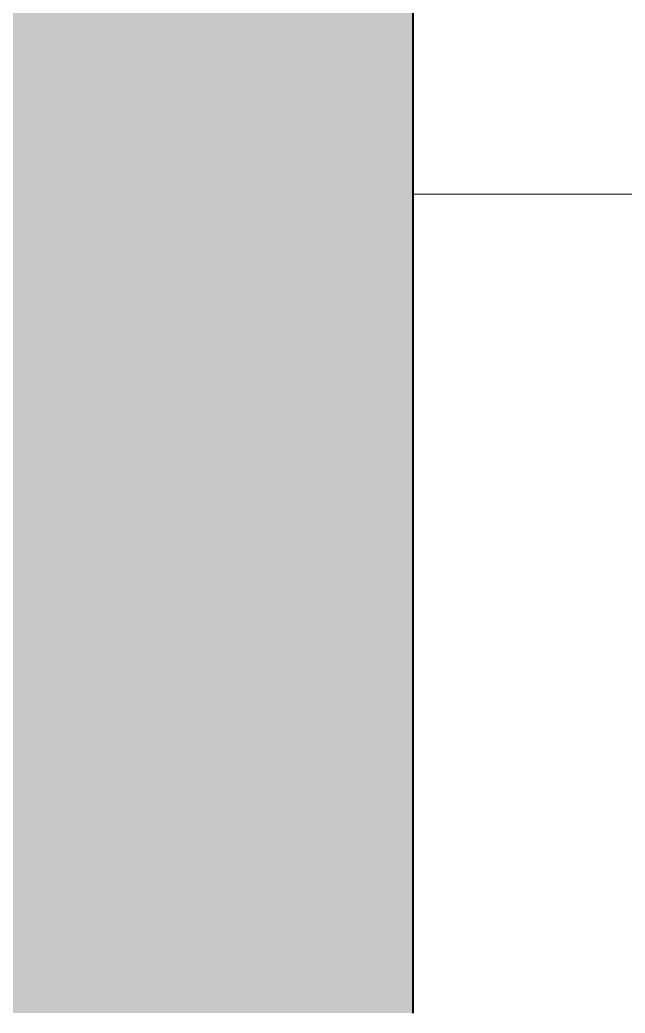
# Model space of a CAD drawing. Header units: millimetres. Extents: x 69529 to 85301, y 41669 to 59279.
# Drawn here: x 75484 to 75831, y 46689 to 47259 of the extents above; entities that cross this region are included whole.
import ezdxf

# ---------------------------------------------------------------- set-up
doc = ezdxf.new("R2010")
doc.units = ezdxf.units.MM
doc.linetypes.add('( Hidden )', pattern=[0.375, 0.25, -0.125])
doc.layers.add('-CG-P-DIM', color=7, linetype='Continuous')
doc.layers.add('DA_BUILDING LINE', color=7, linetype='Continuous', lineweight=9, true_color=0xc2db0000)
doc.layers.add('DA_CHAJJA', color=44, linetype='Continuous', lineweight=0)
doc.layers.add('DA_COLUMN', color=40, linetype='Continuous', lineweight=40)

msp = doc.modelspace()

# ---------------------------------------------------------------- hatches: boundary and pattern name
at = {"layer": '-CG-P-DIM', "true_color": 0x636466}
h = msp.add_hatch(color=251, dxfattribs=at)
h.dxf.hatch_style = 1
h.paths.add_polyline_path([(75709.22813, 43638.9767), (75709.22813, 42568.9767), (72879.22813, 42568.9767), (72879.22813, 42798.9767), (75479.22813, 42798.9767), (75479.22813, 43638.9767)])
h.paths.add_polyline_path([(75479.22813, 46088.9767), (75709.22813, 46088.9767), (75709.22813, 44238.9767), (75479.22813, 44238.9767), (75479.22813, 45078.9767), (72879.22813, 45078.9767), (72879.22813, 45308.9767), (75479.22813, 45308.9767)])
h.paths.add_polyline_path([(75479.22813, 46688.9767), (75479.22813, 47528.9767), (72879.22813, 47528.9767), (72879.22813, 47758.9767), (75709.22813, 47758.9767), (75709.22813, 46688.9767)])

# ---------------------------------------------------------------- linework, layer by layer
at = {"layer": 'DA_BUILDING LINE', "linetype": '( Hidden )', "ltscale": 500}
msp.add_line((75709.22813, 47608.9767), (75709.22813, 42568.9767), dxfattribs=at)
at = {"layer": 'DA_CHAJJA'}
msp.add_line((77114.22813, 47158.9767), (75709.22813, 47158.9767), dxfattribs=at)
at = {"layer": 'DA_COLUMN'}
msp.add_line((75709.22813, 47758.9767), (75709.22813, 46688.9767), dxfattribs=at)

doc.saveas('drawing.dxf')
